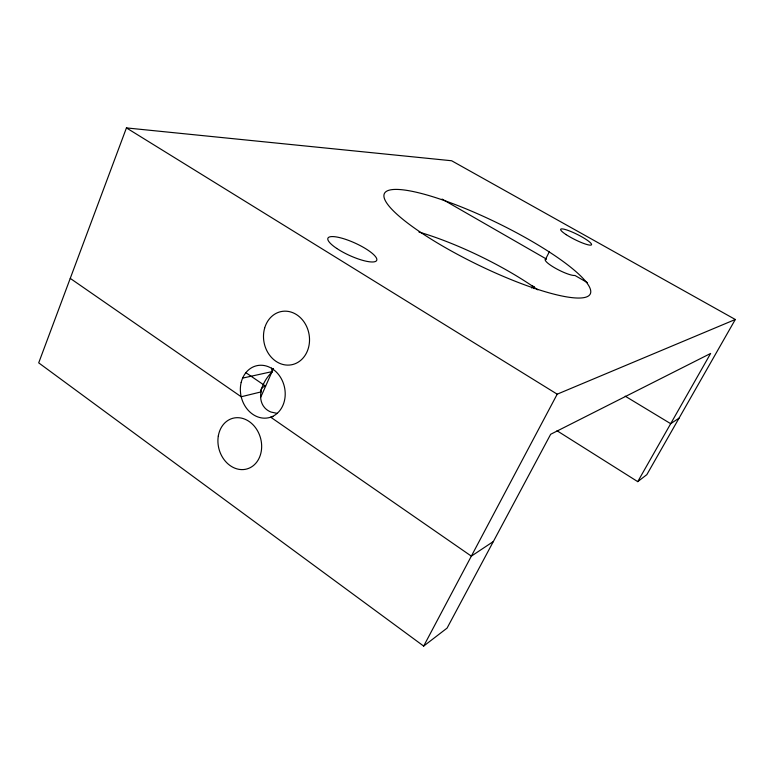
<?xml version="1.0" encoding="UTF-8"?>
<svg xmlns="http://www.w3.org/2000/svg" width="774" height="774" viewBox="0 0 774 774"><rect width="100%" height="100%" fill="white"/><g stroke="black" fill="none" stroke-linecap="round" stroke-linejoin="round"><path stroke-width="1.16" d="M245.697 372.565L265.627 386.158A25.648 9.946 23.5 0 0 260.973 391.925C259.987 397.352 260.848 403.409 264.602 407.646A18.74 15.935 -14.1 0 0 270.939 412.029L277.46 413.442M637.737 481.641L646.841 474.646L735.3 319.488L451.629 160.75L126.443 127.913L38.7 362.861L423.668 646.087L447.072 628.111L550.662 434.282L710.619 353.457L637.737 481.641L556.999 430.741M260.712 397.265L273.464 368.463M545.244 259.841L549.482 251.473M531.728 288.005L532.812 285.858M423.668 646.087L557.203 394.179L735.3 319.488M493.348 541.519L471.347 556.138L270.677 417.176L273.135 416.48M679.069 418.124L670.69 423.688L625.199 396.172M260.973 391.925L241.198 396.762L70.25 278.388M242.63 378.099L272.061 371.626M442.051 199.063L546.396 259.048M587.485 282.665L574.956 275.467A17.115 3.299 26.7 0 1 555.597 268.336A17.115 3.299 26.7 0 1 545.931 259.135M126.443 127.913L557.203 394.179M534.108 288.354L533.886 286.728M534.166 288.663A32.005 16.477 39.4 0 1 533.876 286.593M272.293 371.772A45.25 14.9 42.5 0 1 271.616 368.056M260.78 391.905A46.111 39.426 -12.2 0 1 272.245 371.752M418.976 232.045A113.362 26.684 26 0 1 537.804 289.834M264.631 328.157A27.119 22.872 79.4 0 0 291.237 364.835A27.119 22.872 79.4 0 0 303.66 321.413A27.119 22.872 79.4 0 0 264.631 328.157M218.307 436.014A26.297 21.479 74.1 0 0 246.916 468.957A26.297 21.479 74.1 0 0 254.133 425.971A26.297 21.479 74.1 0 0 218.307 436.014M241.178 382.443A26.693 22.165 76.5 0 0 268.336 417.815A26.693 22.165 76.5 0 0 278.834 374.887A26.693 22.165 76.5 0 0 241.178 382.443M566.239 234.686A17.27 2.844 26.6 0 0 591.365 244.923A17.27 2.844 26.6 0 0 570.661 231.416A17.27 2.844 26.6 0 0 566.239 234.686M336.709 248.415A26.79 6.772 24.5 0 0 376.522 260.683A26.79 6.772 24.5 0 0 343.733 238.74A26.79 6.772 24.5 0 0 336.709 248.415M421.453 232.897A114.552 23.085 26 0 0 589.343 295.233A114.552 23.085 26 0 0 451.145 203.011A114.552 23.085 26 0 0 421.453 232.897"/></g></svg>
